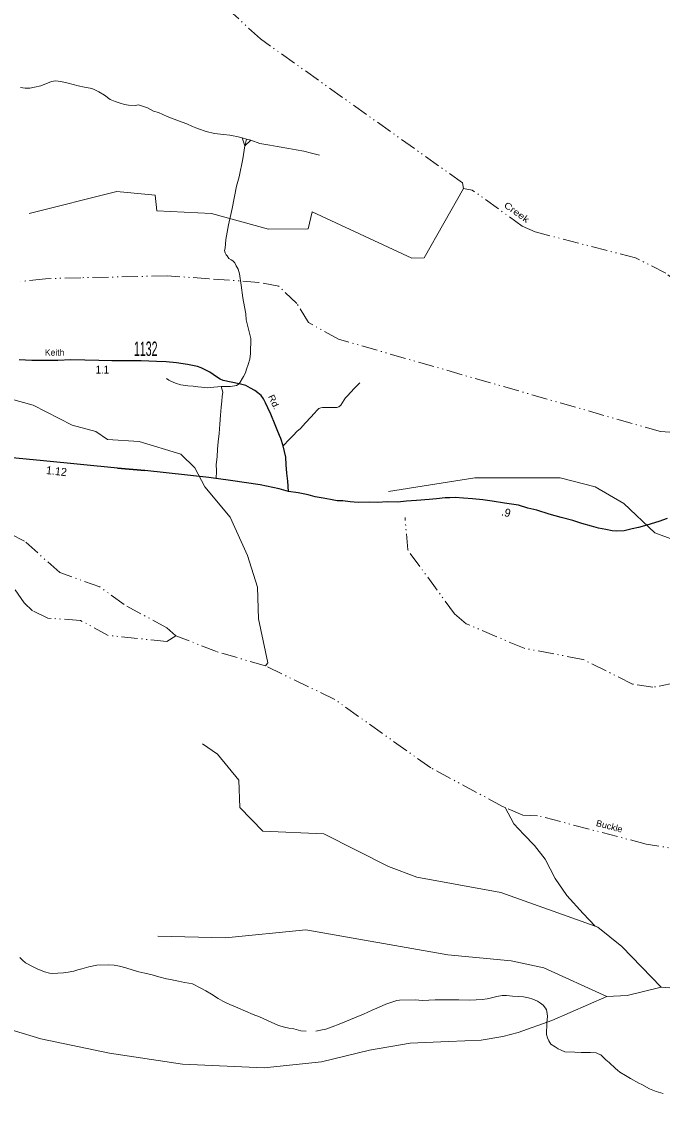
# Model space of a CAD drawing. Extents: x 676362 to 747233, y 58102 to 109454.
# Drawn here: x 684425 to 686424, y 69878 to 73262 of the extents above; entities that cross this region are included whole.
import ezdxf
from ezdxf.enums import TextEntityAlignment as Align

# ---------------------------------------------------------------- set-up
doc = ezdxf.new("R2010")
doc.units = 0
doc.header["$LTSCALE"] = 10
doc.linetypes.add('DASH_DOUBLE_DOT', pattern=[9.2, 5, -1.2, 0.3, -1.2, 0.3, -1.2])
for name, color, linetype, lineweight in [('11', 7, 'Continuous', 40), ('17', 7, 'Continuous', 40), ('32', 7, 'Continuous', 25), ('35', 7, 'Continuous', 13), ('59', 7, 'DASH_DOUBLE_DOT', 13), ('8', 7, 'Continuous', 25)]:
    doc.layers.add(name, color=color, linetype=linetype, lineweight=lineweight)
doc.layers.add('21', color=7, linetype='Continuous')

msp = doc.modelspace()

# ---------------------------------------------------------------- linework, layer by layer
at = {"layer": '32'}
for points in [[(685257.72, 71794.92), (685255.67, 71827.21), (685252.44, 71852.2), (685251.05, 71877.82), (685249.03, 71902.18), (685240.89, 71937.5), (685233.41, 71959.95), (685229.7, 71969.72), (685222.85, 71987.34), (685216.69, 72002.52), (685203.03, 72036.61), (685193.72, 72056.05), (685186.35, 72071.86), (685179.52, 72084), (685172.78, 72094.31), (685161.74, 72103.36), (685152.56, 72110.61), (685139.11, 72117.88), (685124.39, 72125.67), (685103.83, 72130.89), (685054.19, 72141.67), (685045.01, 72145.87), (685033.39, 72153.11), (685011.97, 72167), (684985.67, 72180.86), (684974.05, 72185.05), (684942.3, 72191.52), (684908.75, 72196.14), (684876.41, 72200.19), (684845.95, 72201.21), (684797.78, 72202.7), (684753.29, 72203.03), (684706.98, 72203.33), (684665.55, 72203.65), (684578.98, 72205.47), (684537.51, 72203.96), (684486.93, 72204.22), (684456.45, 72204.03), (684417.43, 72206.2)], [(685257.72, 71794.92), (685228.38, 71803.24), (685169.15, 71815.67), (685076.42, 71829.68), (685009.31, 71838.37), (684809.24, 71860.76), (684724.49, 71868.09), (684809.24, 71860.76), (684724.49, 71868.09), (684493.34, 71890.9), (684298.13, 71909.11)], [(686439.42, 71710.4), (686413.04, 71701.16), (686376.24, 71689.7), (686350.51, 71682.89), (686330.31, 71678.41), (686305.81, 71672.18), (686282.02, 71670.82), (686267.42, 71672.33), (686248.6, 71675.74), (686225.53, 71680.46), (686203.72, 71686.98), (686172.79, 71694.9), (686145.54, 71703.97), (686109.16, 71713.21), (686070.97, 71723.71), (686032.81, 71736.04), (686004.31, 71743.3), (685975.84, 71751.78), (685932.09, 71758.73), (685893.21, 71764.98), (685864.04, 71769.21), (685832.41, 71772.27), (685804.41, 71774.03), (685777.63, 71775.78), (685761.78, 71775.48), (685746.52, 71774.56), (685719.66, 71772.04), (685697.06, 71769.43), (685657.4, 71767.16), (685625.66, 71764.74), (685598.17, 71761.62), (685565.88, 71762.25), (685535.38, 71760.41), (685510.41, 71761.51), (685475.66, 71760.97), (685450.1, 71762.69), (685427.01, 71766.19), (685409.33, 71765.93), (685388.69, 71769.99), (685365.61, 71774.1), (685341.31, 71778.23), (685319.5, 71784.76), (685287.92, 71790.25), (685257.72, 71794.92)]]:
    msp.add_lwpolyline(points, dxfattribs=at)
at = {"layer": '35'}
for p, q in [((685112.79, 72899.23), (685126.72, 72894.69)), ((685112.79, 72899.23), (685121.44, 72874.08)), ((685126.72, 72894.69), (685121.44, 72874.08)), ((685140.06, 72891.39), (685121.44, 72874.08)), ((685140.06, 72891.39), (685126.72, 72894.69))]:
    msp.add_line(p, q, dxfattribs=at)
for points in [[(684421.71, 73056), (684436.29, 73053.88), (684450.93, 73054.2), (684465.01, 73057.59), (684485.2, 73061.46), (684517.76, 73074.84), (684530.61, 73077.63), (684547.01, 73074.87), (684570.69, 73070.14), (684601.59, 73061), (684621.62, 73056.95), (684639.24, 73054.17), (684649.54, 73050.92), (684665.83, 73042.68), (684683.3, 73031.98), (684701.32, 73018.83), (684716.43, 73012.43), (684732.8, 73007.85), (684746.12, 73003.32), (684758.88, 73001.24), (684779.58, 73000.23), (684789.37, 73002.47), (684817.83, 72992.77), (684836.52, 72982.66), (684852.28, 72978.08), (684878.85, 72965.98), (684914.55, 72952.48), (684940.56, 72942.83), (684958.69, 72934.55), (684968.96, 72930.09), (684976.82, 72926.89), (685000.44, 72919.11), (685027.13, 72913.1), (685054.49, 72909.52), (685074.56, 72907.29), (685085.5, 72905.86), (685096.43, 72903.82), (685112.79, 72899.23)], [(685140.06, 72891.39), (685167.91, 72881.7), (685199.49, 72876.2), (685222.57, 72872.09), (685259.02, 72865.9), (685282.09, 72861.79), (685305.77, 72857.06), (685329.42, 72851.11), (685354.28, 72844.53)], [(685121.44, 72874.08), (685115.78, 72833.96), (685103.71, 72777.52), (685095.2, 72747.82), (685082.26, 72678.6), (685070.89, 72627.02), (685062.7, 72582.08), (685059.72, 72554.71), (685057.74, 72546.83), (685060.66, 72540.07), (685062.97, 72533.93), (685065.96, 72530.82), (685071.89, 72522.17), (685078.52, 72518.39), (685084.55, 72515.22), (685089.9, 72508.41), (685094.59, 72499.18), (685101.09, 72488.69), (685104.46, 72474), (685109.87, 72439.15), (685115.2, 72400.04), (685120.74, 72371.9), (685124.58, 72349.88), (685126.04, 72330.96), (685140.77, 72272.93), (685139.2, 72225.27), (685137.04, 72208.24), (685132.44, 72191.27), (685127.28, 72176.74), (685123.4, 72165.24), (685117.08, 72153.78), (685103.83, 72130.89)], [(684876.84, 72147.52), (684884.05, 72142.51), (684899.76, 72135.49), (684908.23, 72132.28), (684921.56, 72128.36), (684929.46, 72126.99), (684943.43, 72124.89), (684960.47, 72123.33), (684974.45, 72121.84), (684986.02, 72121.01), (684995.74, 72119.6), (685003.65, 72118.83), (685014.63, 72119.22), (685025.01, 72120.24), (685047.59, 72122.24)], [(685047.59, 72122.24), (685052.74, 72105.07), (685051.26, 72091.69), (685049.75, 72076.48), (685047.56, 72058.24), (685045.24, 72033.3), (685044.07, 72004.68), (685041.67, 71975.47), (685038.12, 71949.95), (685036.47, 71927.43), (685034.77, 71903.08), (685032.46, 71878.75), (685032.7, 71859.85), (685031.91, 71834.82)], [(685047.59, 72122.24), (685077.19, 72122.7), (685095.9, 72125.44), (685103.83, 72130.89)], [(685480.54, 72134.47), (685463.12, 72116.53), (685451.93, 72105.17), (685441.95, 72093.18), (685435.73, 72087.21), (685431.34, 72080.59), (685426.31, 72072.76), (685420.66, 72064.34), (685415.07, 72058.97), (685408.33, 72057.27), (685400.4, 72056.82), (685387, 72057.08), (685379.69, 72057.22), (685369.93, 72056.8), (685363.84, 72056.92), (685358.95, 72056.41), (685352.2, 72054.1), (685347.22, 72048.72), (685337.87, 72037.93), (685327.3, 72027.17), (685311.1, 72009.2), (685294.91, 71991.84), (685284.35, 71981.69), (685273.77, 71970.32), (685260.73, 71957.77), (685240.89, 71937.5)], [(684419.68, 70339.69), (684428.05, 70331.61), (684437.03, 70322.9), (684462.97, 70309.59), (684473.84, 70304.5), (684496.81, 70294.91), (684511.97, 70290.96), (684521.08, 70289.56), (684537.56, 70290.46), (684555.26, 70291.94), (684569.93, 70294.09), (684588.28, 70297.39), (684600.53, 70300.8), (684612.79, 70304.22), (684634.24, 70310.5), (684659.33, 70315.5), (684696.54, 70317.21), (684713.57, 70315.65), (684730.57, 70312.27), (684750.58, 70307), (684773, 70300.47), (684790.57, 70295.25), (684809.37, 70290.62), (684832.43, 70285.29), (684853.64, 70279.39), (684877.3, 70273.44), (684889.43, 70270.76), (684903.99, 70267.43), (684914.31, 70265.4), (684933.75, 70261.97), (684946.49, 70259.28), (684958.05, 70257.84), (684982.18, 70245.18), (685000.27, 70235.68), (685017.13, 70224.99), (685038.81, 70211.77), (685052.67, 70203.57), (685062.93, 70198.5), (685075, 70192.77), (685099.79, 70182.54), (685147.54, 70162.1), (685166.89, 70154.41), (685192.27, 70143.55), (685226.7, 70127.64), (685244.87, 70121.8), (685258.83, 70119.09), (685274.64, 70116.95), (685296.46, 70111.03), (685313.49, 70109.48)], [(685343.37, 70110.11), (685358.05, 70112.88), (685373.96, 70116.22), (685393.6, 70123.15), (685415.71, 70131.86), (685438.44, 70141.16), (685463.62, 70151.03), (685491.9, 70163.28), (685518.95, 70175.54), (685540.45, 70184.26), (685561.97, 70193.59), (685583.44, 70201.1), (685595.72, 70205.73), (685604.28, 70206.78), (685653.05, 70207.66), (685676.18, 70205.98), (685715.2, 70207.05), (685756.05, 70208.08), (685788.96, 70208.04), (685823.07, 70206.76), (685843.8, 70207.57), (685862.71, 70208.42), (685878, 70211.17), (685891.47, 70213.95), (685908, 70217.9), (685924.52, 70221.23), (685937.93, 70221.58), (685956.78, 70219.38), (685975.66, 70218.4), (685991.47, 70216.87), (686007.25, 70213.51), (686019.97, 70209.61), (686034.49, 70203.84), (686044.72, 70197.54), (686052.53, 70191.3), (686059.65, 70181.41), (686062.58, 70175.86), (686064.31, 70170.95), (686065.39, 70163.62), (686065.87, 70156.91), (686063.6, 70134.4), (686062.91, 70099.06), (686066.36, 70088.64), (686069.85, 70080.03), (686076.94, 70068.93), (686090.19, 70060.74), (686099.82, 70054.46), (686108.26, 70050.03), (686119.74, 70044.93), (686151.41, 70043.7), (686170.89, 70042.71), (686200.77, 70043.34), (686218.41, 70041.78), (686224.46, 70039.22), (686232.32, 70036.02), (686248.47, 70020.47), (686258.05, 70011.75), (686278.41, 69993.67), (686285.01, 69988.06), (686292.2, 69981.82), (686309.07, 69971.74), (686324.72, 69961.68), (686350.64, 69947.16), (686360.3, 69942.7), (686384.43, 69930.04), (686399.54, 69923.65), (686405.6, 69921.7), (686426.8, 69915.19)]]:
    msp.add_lwpolyline(points, dxfattribs=at)
at = {"layer": '59'}
for points in [[(685803.69, 72740.67), (685800.94, 72758.73), (685170, 73207.95), (683970.31, 74320.2)], [(686584, 72015.59), (686561.75, 72238.96), (686554.12, 72244.12), (686556.56, 72262.06), (686504.75, 72398.05), (686481.25, 72441.48), (686435.25, 72476.38), (686341.06, 72524.22), (686028, 72605.31), (685987.5, 72623.11), (685831.44, 72736.13), (685803.69, 72740.67)], [(686462.38, 71978.98), (686419.06, 71981.81), (685413.88, 72270.41), (685319.8, 72322.49), (685284.13, 72381.99), (685227.65, 72435.53), (685165.23, 72447.43), (685010.65, 72459.33), (684879.86, 72468.26), (684609.35, 72462.31), (684499.37, 72459.33), (684422.08, 72450.41)], [(684906.06, 71344.55), (684878, 71369.11), (684745.12, 71441.7), (684668.62, 71497.17), (684543.94, 71541.62), (684433.88, 71639.74), (684347.31, 71685.43), (684329.93, 71798.92), (684288.31, 71846.52), (684172.38, 71867.34), (684065.37, 71882.22), (684026.72, 71855.44), (684017.81, 71876.27)], [(687141.19, 71248.87), (687085.38, 71239.98), (687065.25, 71207.36), (687058.25, 71141.52), (687030.5, 71113.08), (687010.12, 71105.48), (686916.25, 71119.3), (686829.38, 71171.98), (686775.69, 71223.02), (686730, 71244.92), (686661.44, 71249.25), (686537.38, 71195.7), (686463.56, 71197.12), (686395.31, 71183.48), (686331.62, 71193.72), (686176.19, 71270.74), (685993, 71305.31), (685812.25, 71381.84), (685776.25, 71412.53), (685629.94, 71612.35), (685621.44, 71713.49)], [(684906.06, 71344.55), (684878.31, 71326.12), (684695.44, 71345.68), (684608.56, 71392.38), (684507.06, 71399.37), (684458.62, 71422.3), (684433, 71446.8), (684391.81, 71507.59)], [(685186.19, 71250.11), (685033.44, 71295.09), (684906.06, 71344.55)], [(685933.75, 70808.38), (685925.94, 70811.73), (685701.56, 70932.09), (685402.88, 71144.89), (685186.19, 71250.11)], [(689605.56, 70104.95), (689350, 70137.16), (689259.56, 70189.73), (689073.62, 70279.34), (688925.81, 70331.21), (688849.56, 70343.7), (688618.88, 70329.21), (688294.25, 70270.58), (688144.56, 70251.51), (688037.88, 70252.59), (687883.06, 70266.61), (687768.44, 70296.84), (687623.06, 70361.67), (687393.25, 70519.12), (687291.44, 70559.11), (687131.12, 70601.23), (686765.38, 70646.38), (686686.38, 70642.91), (686373.69, 70694.01), (686035.31, 70782.61), (685989.62, 70784.49), (685933.75, 70808.38)]]:
    msp.add_lwpolyline(points, dxfattribs=at)
at = {"layer": '59', "linetype": 'Continuous'}
for points in [[(684448.56, 72663.21), (684721.94, 72731.85), (684841.44, 72720.52), (684846.94, 72671.42), (685017.31, 72663.09), (685195.31, 72613.6), (685319.69, 72615.18), (685331.88, 72667.91), (685642.75, 72523.88), (685680.88, 72524.12), (685803.69, 72740.67)], [(685186.19, 71250.11), (685193.5, 71259.95), (685164.5, 71397.5), (685161.19, 71496.54), (685130.06, 71595.12), (685075.81, 71714.16), (684996.25, 71809.7), (684965.19, 71868.29), (684921.56, 71911.13), (684791.75, 71950.66), (684693, 71957.6), (684657, 71982.29), (684583.25, 72001.72), (684460.75, 72064.11), (684389.69, 72084.49), (684290.62, 72098.44), (684081.56, 72203.5)], [(687141.19, 71248.87), (687135.69, 71301.96), (687073.81, 71408.15), (687015, 71478.3), (686904.94, 71553.41), (686741.88, 71633.59), (686678.5, 71645.82), (686480.38, 71636.7), (686401.44, 71666.24), (686304.19, 71757.12), (686214.88, 71809.84), (686105.44, 71836.99), (685839.06, 71837.2), (685570.19, 71794.47)], [(686215, 70437.13), (685920.44, 70542.91), (685658.62, 70591.02), (685569.62, 70623.77), (685368.12, 70725.66), (685177.62, 70734.39), (685106, 70807.77), (685102.62, 70893.82), (685035.88, 70975.11), (684989.88, 71007)], [(685933.75, 70808.38), (685961.44, 70757.01), (685992.5, 70723.99), (686025.5, 70689.04), (686058.5, 70646.32), (686089.62, 70586.12), (686126.5, 70533.7), (686177, 70477.38), (686215, 70437.13)], [(686250.81, 70217.54), (686054.56, 70307.36), (685952.75, 70329.34), (685754.62, 70348.2), (685312.06, 70425.83), (685060.88, 70400.76), (684850.25, 70406.88)], [(686420.62, 70247.2), (686297.75, 70373.58), (686223.69, 70434.01), (686215, 70437.13)], [(686420.62, 70247.2), (686314.25, 70221.29), (686250.81, 70217.54)], [(689605.56, 70104.95), (689448.81, 70046.07), (689352.19, 70039.95), (689084.88, 70124.16), (688991, 70140.99), (688841.06, 70134.92), (688656.06, 70105.54), (688403.06, 70004.52), (688309.19, 69981.35), (688195.19, 69974.59), (688123.88, 69991.98), (687966.25, 70003.05), (687862.31, 69982.09), (687751.06, 69920.27), (687682.81, 69894.62), (687604.19, 69878.16), (687464.56, 69905.89), (687166.44, 70014.69), (687026.25, 70084.41), (686947.31, 70129.95), (686817.19, 70176.46), (686674.81, 70201.25), (686567.81, 70235.33), (686420.62, 70247.2)], [(684214.44, 70226.35), (684319.69, 70135.88), (684484.44, 70086.21), (684699.62, 70041.07), (684926.88, 70006.52), (685181.75, 69995.02), (685360.5, 70013.97), (685511, 70050.13), (685638, 70071.86), (685757.38, 70077.57), (685859, 70081.76), (685926.44, 70093.3), (685975, 70105.73), (686079.75, 70142.95), (686250.81, 70217.54)]]:
    msp.add_lwpolyline(points, dxfattribs=at)

# ---------------------------------------------------------------- texts
at = {"layer": '11'}
msp.add_text('Keith', height=20, rotation=359.707, dxfattribs=at).set_placement((684527.91, 72219.01), align=Align.CENTER)
at = {"layer": '11', "width": 1.15}
msp.add_text('Rd.', height=20, rotation=294.994, dxfattribs=at).set_placement((685203.77, 72069.99), align=Align.CENTER)
at = {"layer": '17', "width": 0.9}
msp.add_text('1.1', height=25, rotation=0.367, dxfattribs=at).set_placement((684676.89, 72162.79), align=Align.CENTER)
at = {"layer": '17'}
for s, rotation, p in [('1.12', 353.683, (684532.6, 71846.03)), ('.9', 346.343, (685934.08, 71717.35))]:
    msp.add_text(s, height=25, rotation=rotation, dxfattribs=at).set_placement(p, align=Align.CENTER)
at = {"layer": '21'}
for s, rotation, width, p in [('Creek', 324.087, 1.25, (685964.13, 72658.56)), ('Buckle', 345.327, 1.05, (686256.72, 70740.14))]:
    msp.add_text(s, height=20, rotation=rotation, dxfattribs=dict(at, width=width)).set_placement(p, align=Align.CENTER)
at = {"layer": '8', "width": 0.55}
msp.add_text('1132', height=45, dxfattribs=at).set_placement((684812.29, 72218.07), align=Align.CENTER)

doc.saveas('drawing.dxf')
